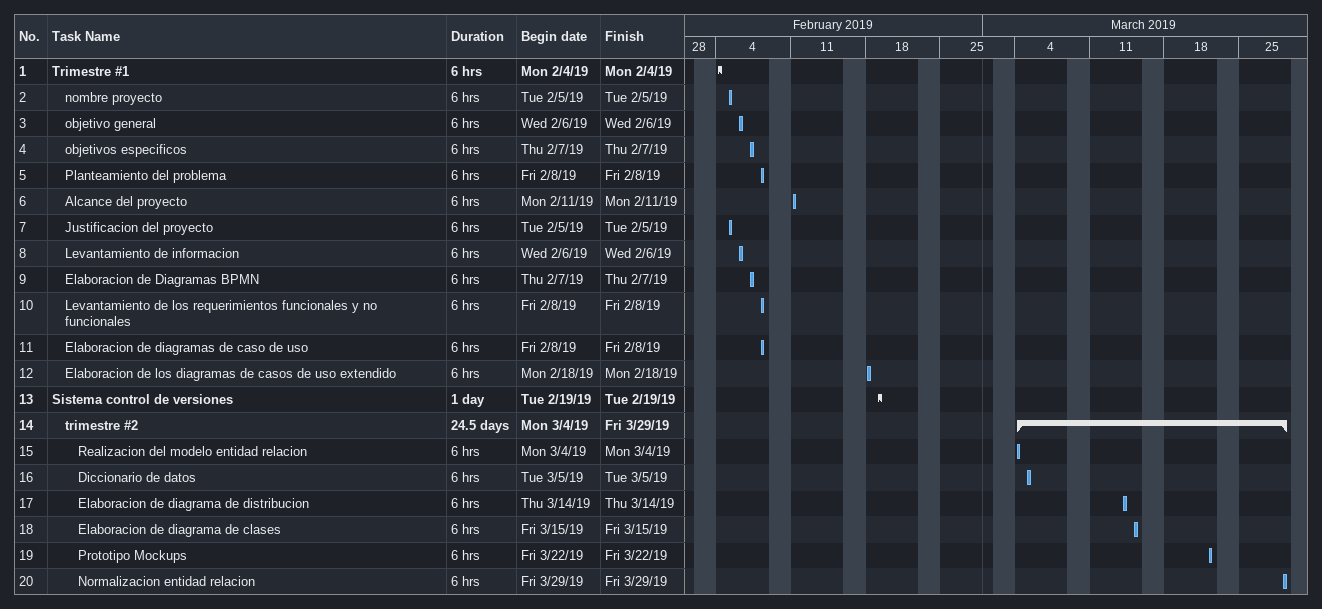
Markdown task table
| ID | Level | Task | Duration | Start | Finish |
|---|---|---|---|---|---|
| 1 | 1 | **Trimestre #1** | 6h | 2019-02-04 | 2019-02-04 |
| 2 | 2 | nombre proyecto | 6h | 2019-02-05 | 2019-02-05 |
| 3 | 2 | objetivo general | 6h | 2019-02-06 | 2019-02-06 |
| 4 | 2 | objetivos especificos | 6h | 2019-02-07 | 2019-02-07 |
| 5 | 2 | Planteamiento del problema | 6h | 2019-02-08 | 2019-02-08 |
| 6 | 2 | Alcance del proyecto | 6h | 2019-02-11 | 2019-02-11 |
| 7 | 2 | Justificacion del proyecto | 6h | 2019-02-05 | 2019-02-05 |
| 8 | 2 | Levantamiento de informacion | 6h | 2019-02-06 | 2019-02-06 |
| 9 | 2 | Elaboracion de Diagramas BPMN | 6h | 2019-02-07 | 2019-02-07 |
| 10 | 2 | Levantamiento de los requerimientos funcionales y no funcionales | 6h | 2019-02-08 | 2019-02-08 |
| 11 | 2 | Elaboracion de diagramas de caso de uso | 6h | 2019-02-08 | 2019-02-08 |
| 12 | 2 | Elaboracion de los diagramas de casos de uso extendido | 6h | 2019-02-18 | 2019-02-18 |
| 13 | 1 | **Sistema control de versiones** | 1d | 2019-02-19 | 2019-02-19 |
| 14 | 2 | **trimestre #2** | 24.5d | 2019-03-04 | 2019-03-29 |
| 15 | 3 | Realizacion del modelo entidad relacion | 6h | 2019-03-04 | 2019-03-04 |
| 16 | 3 | Diccionario de datos | 6h | 2019-03-05 | 2019-03-05 |
| 17 | 3 | Elaboracion de diagrama de distribucion | 6h | 2019-03-14 | 2019-03-14 |
| 18 | 3 | Elaboracion de diagrama de clases | 6h | 2019-03-15 | 2019-03-15 |
| 19 | 3 | Prototipo Mockups | 6h | 2019-03-22 | 2019-03-22 |
| 20 | 3 | Normalizacion entidad relacion | 6h | 2019-03-29 | 2019-03-29 |
